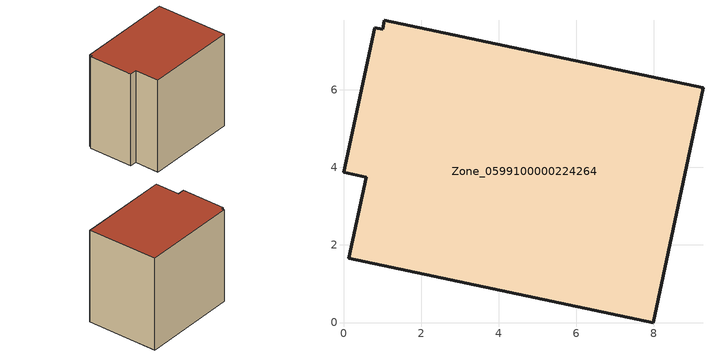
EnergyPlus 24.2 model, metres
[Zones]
Zone_0599100000224264
 floor ground (C_G): 1.01,7.57 1.05,7.79 9.27,6.06 7.98,0 0.14,1.66 0.59,3.75 0,3.87 0.8,7.61 z0
 wall outside (C_F): 7.98,0 9.27,6.06 1.05,7.79 1.01,7.57 0.8,7.61 0,3.87 0.59,3.75 0.14,1.66 7.98,0 z0:8.2
 roof outside (C_R): 1.01,7.57 0.8,7.61 0,3.87 0.59,3.75 0.14,1.66 7.98,0 9.27,6.06 1.05,7.79 z8.2
[BUILDING]
Pand.0599100000224264: North Axis=0; Terrain=City; Loads Convergence Tolerance Value=0.04; Temperature Convergence Tolerance Value=0.4; Solar Distribution=FullExterior; Maximum Number of Warmup Days=25; Minimum Number of Warmup Days=1
[Site:Location]
Rotterdam.The.Hague.AP_ZH_NLD Design_Conditions: Latitude=51.96; Longitude=4.45; Time Zone=1; Elevation=-4.5
[SITE:GROUNDTEMPERATURE:BUILDINGSURFACE]
18, 18, 18, 18, 18, 18, 18, 18, 18, 18, 18, 18
[MATERIAL] Thermal Absorptance=0.9; Solar Absorptance=0.7; Visible Absorptance=0.7
Name | Roughness | Thickness | Conductivity | Density | Specific Heat
G.TC.1975-1991 | MediumSmooth | 0.15 | 0.288461 | 540 | 1210
F.TC.1975-1991 | Rough | 0.3 | 0.230769 | 1920 | 840
R.TC.1975-1991 | MediumRough | 0.2 | 0.153846 | 1500 | 1000
[CONSTRUCTION]
C_G: G.TC.1975-1991
C_F: F.TC.1975-1991
C_R: R.TC.1975-1991
[ZONE]
Zone_0599100000224264: Type=1; Multiplier=1; Ceiling Height=Autocalculate; Volume=Autocalculate; Floor Area=autocalculate; Part of Total Floor Area=Yes
[ZONEINFILTRATION:DESIGNFLOWRATE]
Infil_Zone_0599100000224264: Zone or ZoneList or Space or SpaceList=Zone_0599100000224264; Schedule=AlwaysOn; Design Flow Rate Calculation Method=Flow/Area; Flow Rate per Floor Area=0.003; Constant Term Coefficient=1; Temperature Term Coefficient=0; Velocity Term Coefficient=0; Velocity Squared Term Coefficient=0
[HVACTEMPLATE:ZONE:IDEALLOADSAIRSYSTEM]
Zone_0599100000224264: Maximum Heating Supply Air Temperature=50; Minimum Cooling Supply Air Temperature=13; Maximum Heating Supply Air Humidity Ratio=0.0156; Minimum Cooling Supply Air Humidity Ratio=0.0077; Heating Limit=NoLimit; Cooling Limit=NoLimit; Dehumidification Control Type=ConstantSensibleHeatRatio; Cooling Sensible Heat Ratio=0.7; Dehumidification Setpoint=60; Humidification Control Type=None; Humidification Setpoint=30; Outdoor Air Method=None; Outdoor Air Flow Rate per Person=0.00944; Outdoor Air Flow Rate per Zone Floor Area=0; Outdoor Air Flow Rate per Zone=0; Demand Controlled Ventilation Type=None; Outdoor Air Economizer Type=NoEconomizer; Heat Recovery Type=None; Sensible Heat Recovery Effectiveness=0.7; Latent Heat Recovery Effectiveness=0.65
[ZONECONTROL:THERMOSTAT]
ThermostatControl_Zone_0599100000224264: Zone or ZoneList=Zone_0599100000224264; Control Type Schedule=DualSetpointControlType; Control 1=Thermostat_Zone_0599100000224264; Temperature Difference Between Cutout And Setpoint=0
[THERMOSTATSETPOINT:DUALSETPOINT]
Thermostat_Zone_0599100000224264: Heating Setpoint Temperature Schedule=HeatingSetpoint_Zone_0599100000224264; Cooling Setpoint Temperature Schedule=CoolingSetpoint_Zone_0599100000224264
[SCHEDULE:COMPACT]
HeatingSetpoint_Zone_0599100000224264: Through: 12/31, For: AllDays, Until: 24:00, 21
CoolingSetpoint_Zone_0599100000224264: Through: 12/31, For: AllDays, Until: 24:00, 24
DualSetpointControlType: Through: 12/31, For: AllDays, Until: 24:00, 4
AlwaysOn: Through: 12/31, For: AllDays, Until: 24:00, 1
